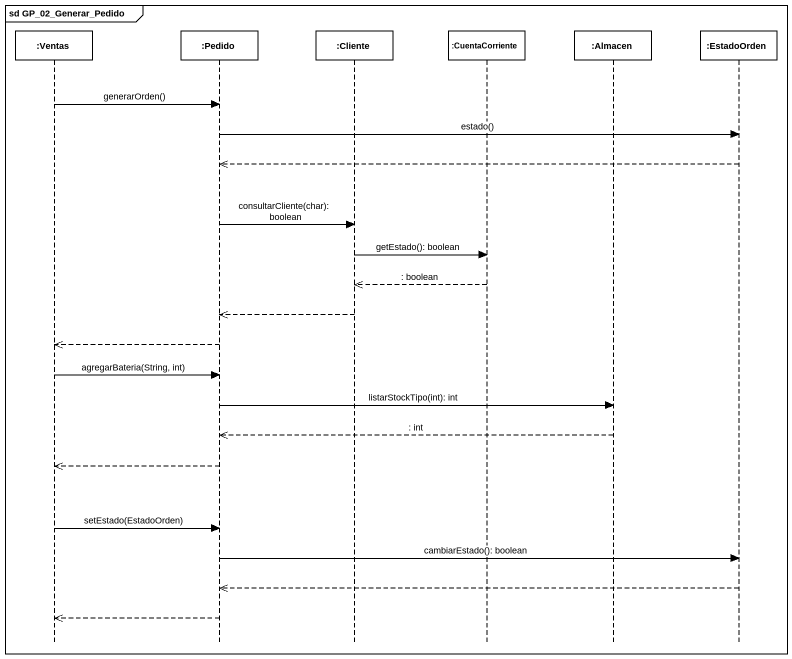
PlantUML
@startuml
mainframe sd GP_02_Generar_Pedido
hide footbox
participant ":Ventas" as Ventas
participant ":Pedido" as Pedido
participant ":Cliente" as Cliente
participant ":CuentaCorriente" as CuentaCorriente
participant ":Almacen" as Almacen
participant ":EstadoOrden" as EstadoOrden

Ventas -> Pedido : generarOrden()
Pedido -> EstadoOrden : estado()
EstadoOrden -->> Pedido
Pedido -> Cliente : consultarCliente(char): boolean
Cliente -> CuentaCorriente : getEstado(): boolean
CuentaCorriente -->> Cliente : : boolean
Cliente -->> Pedido
Pedido -->> Ventas
Ventas -> Pedido : agregarBateria(String, int)
Pedido -> Almacen : listarStockTipo(int): int
Almacen -->> Pedido : : int
Pedido -->> Ventas
Ventas -> Pedido : setEstado(EstadoOrden)
Pedido -> EstadoOrden : cambiarEstado(): boolean
EstadoOrden -->> Pedido
Pedido -->> Ventas
@enduml
